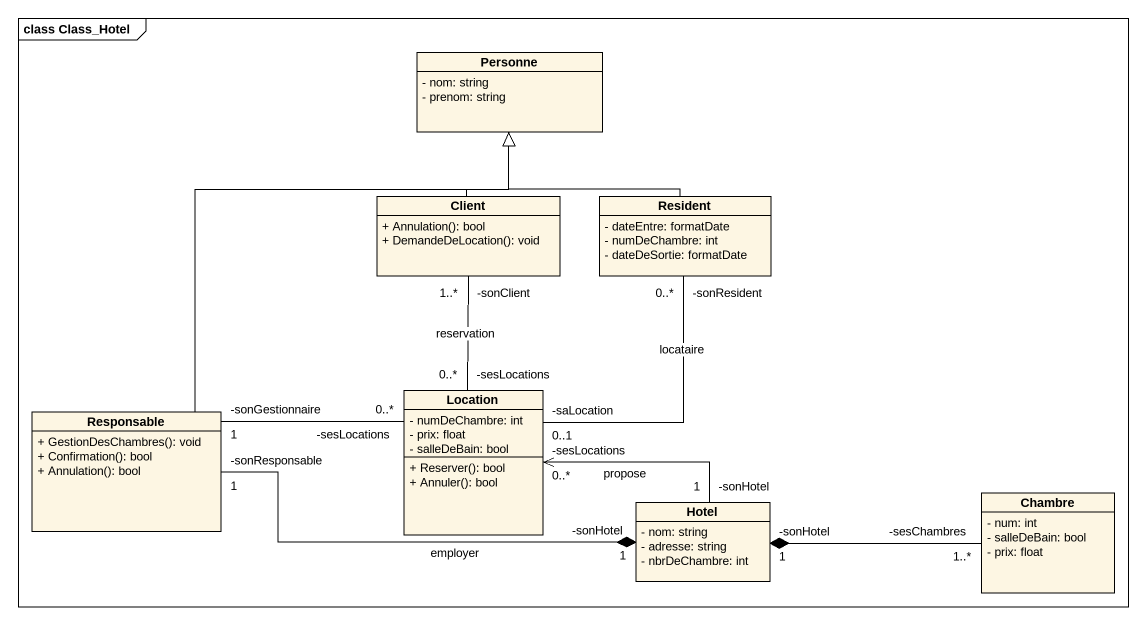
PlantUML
@startuml
mainframe class Class_Hotel
hide circle
hide empty members
skinparam classAttributeIconSize 0
class Personne {
  - nom: string
  - prenom: string
}
class Client {
  + Annulation(): bool
  + DemandeDeLocation(): void
}
class Resident {
  - dateEntre: formatDate
  - numDeChambre: int
  - dateDeSortie: formatDate
}
class Responsable {
  + GestionDesChambres(): void
  + Confirmation(): bool
  + Annulation(): bool
}
class Location {
  - numDeChambre: int
  - prix: float
  - salleDeBain: bool
  + Reserver(): bool
  + Annuler(): bool
}
class Hotel {
  - nom: string
  - adresse: string
  - nbrDeChambre: int
}
class Chambre {
  - num: int
  - salleDeBain: bool
  - prix: float
}
Client -up-|> Personne
Client "-sonClient\n1..*" -- "-sesLocations\n0..*" Location : reservation
Resident -up-|> Personne
Responsable -up-|> Personne
Responsable "-sonGestionnaire\n1" -right- "-sesLocations\n0..*" Location
Location "-saLocation\n0..1" -up- "-sonResident\n0..*" Resident : locataire
Hotel "-sonHotel\n1" *-left- "-sonResponsable\n1" Responsable : employer
Hotel "-sonHotel\n1" -left-> "-sesLocations\n0..*" Location : propose
Hotel "-sonHotel\n1" *-right- "-sesChambres\n1..*" Chambre
@enduml
